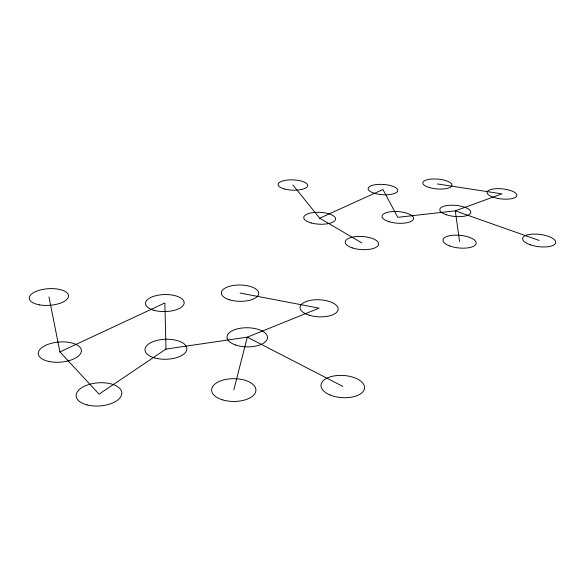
<?xml version="1.0" encoding="UTF-8"?>
<svg xmlns="http://www.w3.org/2000/svg" width="585" height="585" viewBox="0 0 585 585"><rect width="100%" height="100%" fill="white"/><g stroke="black" fill="none" stroke-linecap="round" stroke-linejoin="round"><path stroke-width="0.88" d="M233.803 389.851L247.301 337.15L319.11 308.163L240.069 293.041M342.766 386.363L247.301 337.15L165.972 349.077L99.077 394.166L59.919 351.914L48.95 296.887M59.919 351.914L164.882 302.942L165.972 349.077M292.902 184.955L319.673 218.183L382.963 189.518L397.763 217.32L455.298 210.856L501.952 193.854L437.383 183.961M539.158 240.45L455.298 210.856L459.576 241.576M319.673 218.183L361.918 242.965M284.785 189.057A14.815 5.141 2.2 0 0 307.688 185.796A14.815 5.141 2.2 0 0 286.226 180.209A14.815 5.141 2.2 0 0 284.785 189.057M389.01 221.686A15.824 5.821 4.2 0 0 413.529 218.79A15.824 5.821 4.2 0 0 390.787 211.719A15.824 5.821 4.2 0 0 389.01 221.686M352.243 247.886A16.753 6.552 3.6 0 0 378.575 244.559A16.753 6.552 3.6 0 0 354.949 236.706A16.753 6.552 3.6 0 0 352.243 247.886M493.513 197.328A14.991 5.06 5.9 0 0 516.84 195.69A14.991 5.06 5.9 0 0 495.561 188.736A14.991 5.06 5.9 0 0 493.513 197.328M446.048 214.651A15.583 5.557 5.3 0 0 470.735 212.823A15.583 5.557 5.3 0 0 449.178 205.306A15.583 5.557 5.3 0 0 446.048 214.651M429.683 187.653A14.632 4.929 4.8 0 0 451.978 185.262A14.632 4.929 4.8 0 0 430.531 179.149A14.632 4.929 4.8 0 0 429.683 187.653M449.741 245.963A16.672 6.347 5.6 0 0 476.095 243.769A16.672 6.347 5.6 0 0 452.958 235.258A16.672 6.347 5.6 0 0 449.741 245.963M374.583 193.335A14.859 5.141 3.8 0 0 397.756 190.856A14.859 5.141 3.8 0 0 376.579 184.553A14.859 5.141 3.8 0 0 374.583 193.335M530.222 244.779A16.687 6.157 7.1 0 0 555.75 242.614A16.687 6.157 7.1 0 0 531.604 234.205A16.687 6.157 7.1 0 0 530.222 244.779M311.257 222.973A15.934 5.945 2.7 0 0 335.585 219.104A15.934 5.945 2.7 0 0 312.171 212.706A15.934 5.945 2.7 0 0 311.257 222.973M39.466 304.858A19.663 8.329 -3.8 0 0 68.504 295.747A19.663 8.329 -3.8 0 0 38.661 290.452A19.663 8.329 -3.8 0 0 39.466 304.858M154.352 357.844A20.95 10.011 -1.6 0 0 186.834 349.413A20.95 10.011 -1.6 0 0 156.59 340.485A20.95 10.011 -1.6 0 0 154.352 357.844M87.099 404.922A22.895 11.583 -4.1 0 0 121.841 393.434A22.895 11.583 -4.1 0 0 88.05 384.776A22.895 11.583 -4.1 0 0 87.099 404.922M154.133 310.335A19.32 8.512 -1.2 0 0 184.121 303.293A19.32 8.512 -1.2 0 0 156.268 295.579A19.32 8.512 -1.2 0 0 154.133 310.335M329.969 394.948A21.806 11.115 3.7 0 0 364.418 388.784A21.806 11.115 3.7 0 0 333.925 375.965A21.806 11.115 3.7 0 0 329.969 394.948M222.592 399.877A22.142 11.4 0.2 0 0 255.908 390.173A22.142 11.4 0.2 0 0 222.805 380.133A22.142 11.4 0.2 0 0 222.592 399.877M309.063 315.169A19.093 8.534 2.8 0 0 338.167 309.311A19.093 8.534 2.8 0 0 310.087 300.419A19.093 8.534 2.8 0 0 309.063 315.169M229.174 299.688A18.727 8.161 0.8 0 0 258.68 294.153A18.727 8.161 0.8 0 0 232.282 285.655A18.727 8.161 0.8 0 0 229.174 299.688M49.696 361.64A21.601 10.091 -4.5 0 0 81.366 350.437A21.601 10.091 -4.5 0 0 48.438 344.199A21.601 10.091 -4.5 0 0 49.696 361.64M235.631 345.004A20.256 9.557 0.8 0 0 267.447 338.379A20.256 9.557 0.8 0 0 238.753 328.543A20.256 9.557 0.8 0 0 235.631 345.004"/></g></svg>
